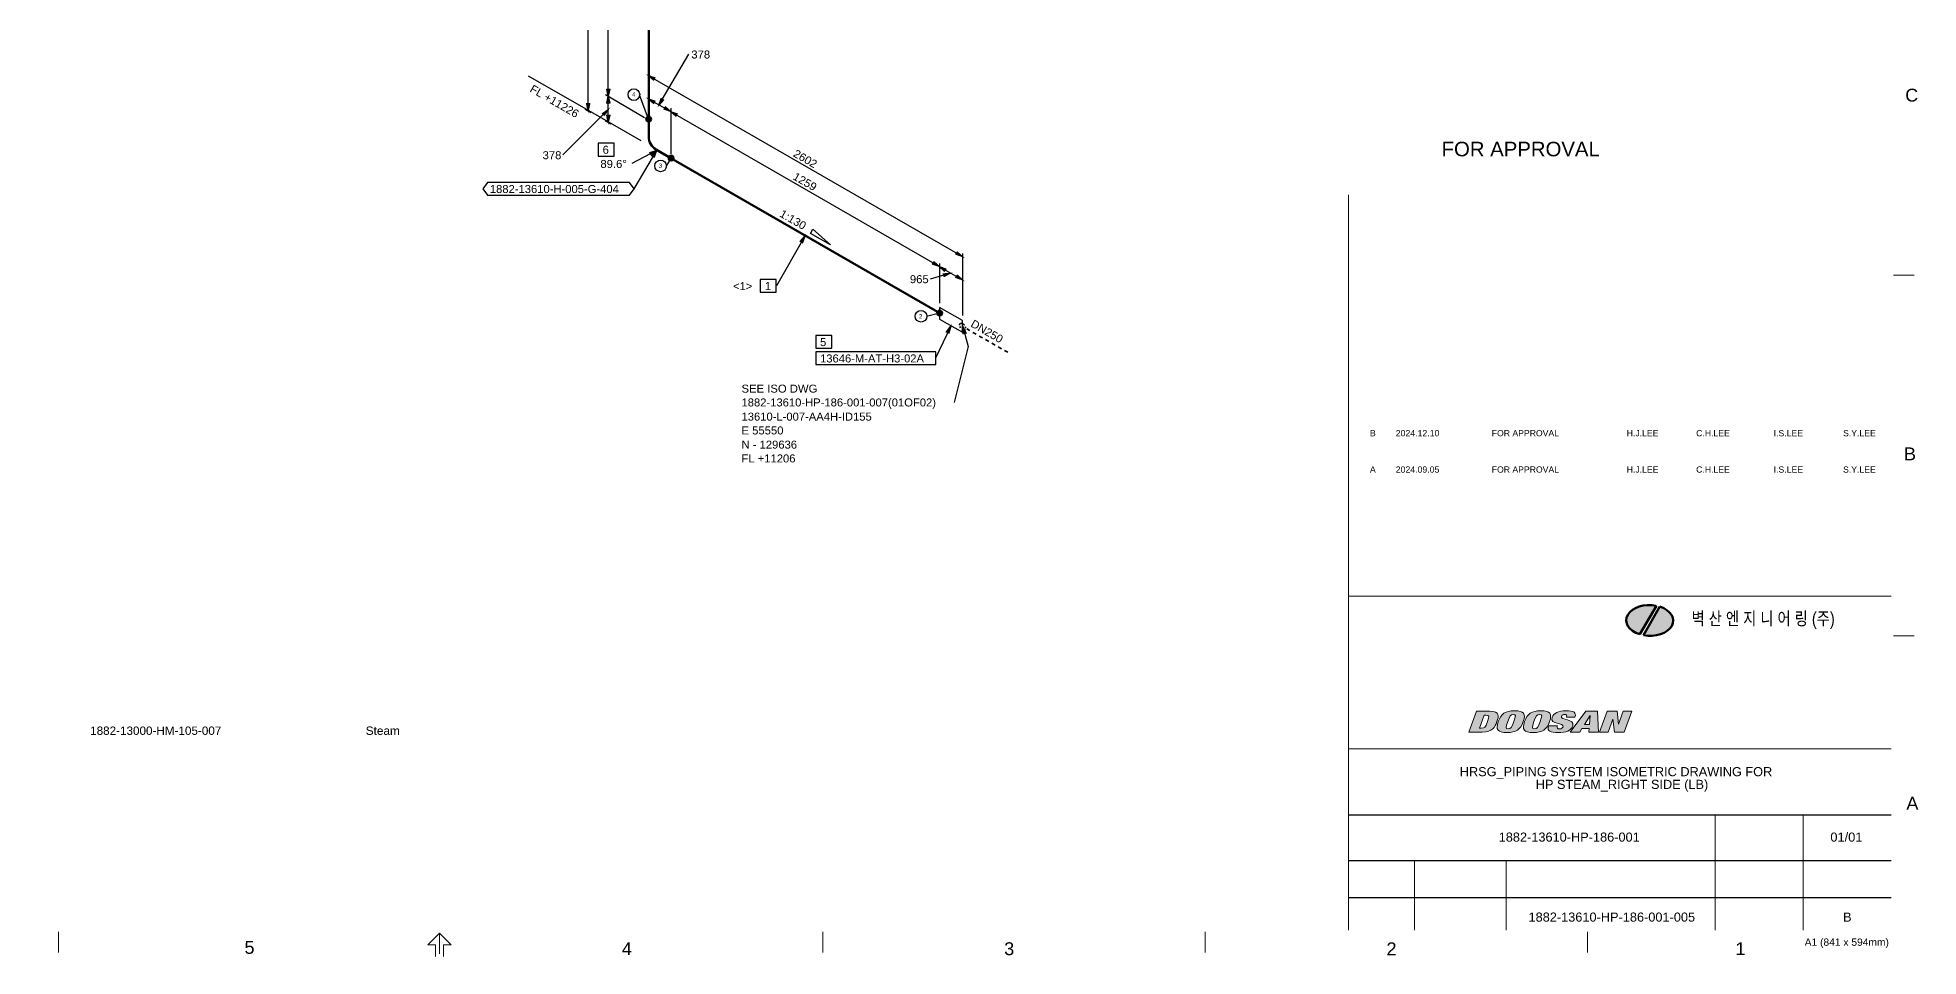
# Model space of a CAD drawing. Header units: inches. Extents: x 18 to 823, y 11 to 584.
# Drawn here: x 306 to 823, y 11 to 264 of the extents above; entities that cross this region are included whole.
import ezdxf
from ezdxf.enums import TextEntityAlignment as Align
from ezdxf.xclip import XClip

# ---------------------------------------------------------------- set-up
doc = ezdxf.new("R2010")
doc.units = ezdxf.units.IN
doc.header["$MEASUREMENT"] = 0
doc.header["$XCLIPFRAME"] = 0
for name, color, linetype in [('1882-13610-HP-186-001-005(01OF01)_MODEL-EMBED 1_DWG$0$Default', 7, 'Continuous'), ('BG 0 -1', 7, 'Continuous'), ('BG happy form$0$TITLE-BOX', 7, 'Continuous'), ('BG VPORT', 7, 'Continuous'), ('DIMLINES', 7, 'Continuous'), ('DIMTEXT', 7, 'Continuous'), ('FRAME', 7, 'Continuous'), ('ISOTEXT', 7, 'Continuous'), ('PIPE', 7, 'Continuous'), ('WELDS', 7, 'Continuous')]:
    doc.layers.add(name, color=color, linetype=linetype)
doc.styles.add('1882-13610-HP-186-001-005(01OF01)_MODEL-EMBED 1_DWG$0$Arial', font='arial.ttf')
doc.styles.add('Arial', font='arial.ttf')

# ---------------------------------------------------------------- blocks, each defined once
blk = doc.blocks.new('1882-13610-HP-186-001-005(01OF01)_MODEL-EMBED 1_DWG')
at = {"layer": '1882-13610-HP-186-001-005(01OF01)_MODEL-EMBED 1_DWG$0$Default', "color": 4, "style": '1882-13610-HP-186-001-005(01OF01)_MODEL-EMBED 1_DWG$0$Arial'}
for s, width, p in [('13610-L-005-AA4H-ID155', 1.002891, (0.84302, -0.115628)), ('250', 1.008516, (3.43979, -0.115628)), ('278', 1.008516, (4.31479, -0.115628)), ('618.1 ', 1.008516, (5.29826, -0.115628)), ('257.8 ', 1.008516, (6.371177, -0.115628)), ('613.1 ', 1.008516, (7.444094, -0.115628)), ('HC', 0.992063, (8.5857, -0.115628)), ('150', 1.008516, (9.898125, -0.115628)), ('1882-13000-HM-105-007', 1.00296, (11.607138, -0.115628)), ('Steam', 1.013128, (14.590457, -0.115628))]:
    blk.add_text(s, height=0.090278, dxfattribs=dict(at, width=width)).set_placement(p, align=Align.TOP_LEFT)

msp = doc.modelspace()

# ---------------------------------------------------------------- hatches: boundary and pattern name
at = {"layer": 'BG 0 -1', "linetype": 'ByBlock'}
for color, points in [(5, [(751.35, 107.39), (751.13, 107.43), (750.91, 107.47), (750.69, 107.5), (750.47, 107.52), (750.25, 107.54), (750.02, 107.56), (749.8, 107.57), (749.57, 107.57), (749.35, 107.57), (749.12, 107.57), (748.9, 107.56), (748.68, 107.54), (748.45, 107.52), (748.23, 107.5), (748.01, 107.47), (747.79, 107.43), (747.58, 107.39), (747.37, 107.35), (747.16, 107.3), (746.95, 107.24), (746.74, 107.18), (746.54, 107.12), (746.34, 107.05), (746.15, 106.98), (745.96, 106.9), (745.78, 106.82), (745.6, 106.73), (745.42, 106.64), (745.25, 106.55), (745.08, 106.45), (744.92, 106.35), (744.77, 106.24), (744.62, 106.13), (744.48, 106.02), (744.34, 105.91), (744.21, 105.79), (744.08, 105.67), (743.97, 105.54), (743.86, 105.41), (743.75, 105.28), (743.65, 105.15), (743.56, 105.02), (743.48, 104.88), (743.41, 104.74), (743.34, 104.6), (743.28, 104.46), (743.23, 104.32), (743.18, 104.18), (743.14, 104.03), (743.11, 103.89), (743.09, 103.74), (743.08, 103.59), (743.07, 103.45), (743.07, 103.3), (743.08, 103.15), (743.1, 103.01), (743.12, 102.86), (743.16, 102.71), (743.2, 102.57), (743.24, 102.42), (743.3, 102.28), (743.36, 102.14), (743.43, 102), (743.51, 101.86), (743.6, 101.72), (743.69, 101.59), (743.79, 101.45), (743.9, 101.32), (744.01, 101.2), (744.13, 101.07), (744.26, 100.95), (744.39, 100.83), (744.53, 100.71), (744.67, 100.6), (744.82, 100.49), (744.98, 100.38), (745.14, 100.28), (745.31, 100.18), (745.48, 100.08), (745.66, 99.99), (745.84, 99.9), (746.03, 99.82), (746.22, 99.74), (746.42, 99.66), (746.62, 99.59), (746.82, 99.53)]), (80, [(747.78, 99.29), (748, 99.25), (748.22, 99.21), (748.44, 99.18), (748.66, 99.16), (748.89, 99.14), (749.11, 99.12), (749.34, 99.11), (749.57, 99.11), (749.79, 99.11), (750.02, 99.12), (750.25, 99.13), (750.47, 99.14), (750.69, 99.17), (750.92, 99.19), (751.14, 99.23), (751.35, 99.26), (751.57, 99.3), (751.78, 99.35), (752, 99.4), (752.2, 99.46), (752.41, 99.52), (752.61, 99.59), (752.81, 99.66), (753, 99.73), (753.19, 99.81), (753.37, 99.9), (753.56, 99.99), (753.73, 100.08), (753.9, 100.17), (754.06, 100.27), (754.22, 100.38), (754.38, 100.49), (754.52, 100.6), (754.67, 100.71), (754.8, 100.83), (754.93, 100.95), (755.05, 101.07), (755.17, 101.2), (755.28, 101.33), (755.38, 101.46), (755.47, 101.6), (755.56, 101.73), (755.64, 101.87), (755.71, 102.01), (755.77, 102.15), (755.83, 102.29), (755.88, 102.44), (755.92, 102.58), (755.95, 102.73), (755.98, 102.88), (756, 103.02), (756.01, 103.17), (756.01, 103.32), (756, 103.47), (755.99, 103.62), (755.97, 103.76), (755.94, 103.91), (755.9, 104.06), (755.86, 104.2), (755.8, 104.35), (755.74, 104.49), (755.67, 104.63), (755.6, 104.77), (755.51, 104.91), (755.42, 105.05), (755.33, 105.18), (755.22, 105.32), (755.11, 105.45), (754.99, 105.57), (754.86, 105.7), (754.73, 105.82), (754.59, 105.94), (754.45, 106.05), (754.3, 106.17), (754.14, 106.27), (753.98, 106.38), (753.81, 106.48), (753.64, 106.58), (753.46, 106.67), (753.28, 106.76), (753.09, 106.85), (752.9, 106.93), (752.71, 107), (752.51, 107.08), (752.3, 107.14)])]:
    msp.add_hatch(color=color, dxfattribs=at).paths.add_polyline_path(points)
at = {"layer": 'BG 0 -1', "linetype": 'ByBlock', "true_color": 0x005bac}
h = msp.add_hatch(color=154, dxfattribs=at)
edge = h.paths.add_edge_path()
edge.add_spline(control_points=[(705.5, 78.38), (705.5, 78.38), (701.87, 78.38), (701.87, 78.38), (701.87, 78.38), (699.83, 72.62), (699.83, 72.62), (699.83, 72.62), (703.46, 72.62), (703.46, 72.62), (706.35, 72.62), (706.99, 73.99), (707.52, 75.5), (708.06, 77.01), (708.39, 78.38), (705.5, 78.38)], knot_values=[0, 0, 0, 0, 1, 1, 1, 2, 2, 2, 3, 3, 3, 4, 4, 4, 5, 5, 5, 5], degree=3, periodic=1)
edge = h.paths.add_edge_path(flags=0)
edge.add_spline(control_points=[(704.94, 75.5), (704.39, 73.94), (704.18, 73.7), (703.21, 73.7), (703.21, 73.7), (702.71, 73.7), (702.71, 73.7), (702.71, 73.7), (703.99, 77.3), (703.99, 77.3), (703.99, 77.3), (704.49, 77.3), (704.49, 77.3), (705.46, 77.3), (705.49, 77.06), (704.94, 75.5)], knot_values=[0, 0, 0, 0, 1, 1, 1, 2, 2, 2, 3, 3, 3, 4, 4, 4, 5, 5, 5, 5], degree=3, periodic=1)
h = msp.add_hatch(color=154, dxfattribs=at)
edge = h.paths.add_edge_path()
edge.add_spline(control_points=[(712.37, 78.49), (709.82, 78.49), (708.65, 77.65), (707.88, 75.5), (707.12, 73.34), (707.7, 72.5), (710.25, 72.5), (712.81, 72.5), (713.98, 73.34), (714.74, 75.5), (715.51, 77.65), (714.93, 78.49), (712.37, 78.49)], knot_values=[0, 0, 0, 0, 1, 1, 1, 2, 2, 2, 3, 3, 3, 4, 4, 4, 4], degree=3, periodic=1)
edge = h.paths.add_edge_path(flags=0)
edge.add_spline(control_points=[(712.16, 75.5), (711.61, 73.94), (711.38, 73.52), (710.61, 73.52), (709.85, 73.52), (709.91, 73.94), (710.47, 75.5), (711.02, 77.06), (711.25, 77.48), (712.01, 77.48), (712.78, 77.48), (712.71, 77.06), (712.16, 75.5)], knot_values=[0, 0, 0, 0, 1, 1, 1, 2, 2, 2, 3, 3, 3, 4, 4, 4, 4], degree=3, periodic=1)
h = msp.add_hatch(color=154, dxfattribs=at)
edge = h.paths.add_edge_path()
edge.add_spline(control_points=[(719.61, 78.49), (717.05, 78.49), (715.88, 77.65), (715.12, 75.5), (714.35, 73.34), (714.93, 72.5), (717.49, 72.5), (720.05, 72.5), (721.22, 73.34), (721.98, 75.5), (722.74, 77.65), (722.17, 78.49), (719.61, 78.49)], knot_values=[0, 0, 0, 0, 1, 1, 1, 2, 2, 2, 3, 3, 3, 4, 4, 4, 4], degree=3, periodic=1)
edge = h.paths.add_edge_path(flags=0)
edge.add_spline(control_points=[(719.4, 75.5), (718.85, 73.94), (718.62, 73.52), (717.85, 73.52), (717.08, 73.52), (717.15, 73.94), (717.7, 75.5), (718.25, 77.06), (718.48, 77.48), (719.25, 77.48), (720.02, 77.48), (719.95, 77.06), (719.4, 75.5)], knot_values=[0, 0, 0, 0, 1, 1, 1, 2, 2, 2, 3, 3, 3, 4, 4, 4, 4], degree=3, periodic=1)
h = msp.add_hatch(color=154, dxfattribs=at)
edge = h.paths.add_edge_path()
edge.add_spline(control_points=[(728.37, 74.28), (729.11, 76.39), (724.82, 75.83), (725.23, 76.97), (725.32, 77.23), (725.65, 77.48), (726.19, 77.48), (726.67, 77.48), (726.8, 77.19), (726.68, 76.85), (726.68, 76.85), (726.63, 76.72), (726.63, 76.72), (726.63, 76.72), (728.97, 76.72), (728.97, 76.72), (729.41, 77.95), (728.67, 78.49), (726.49, 78.49), (724.38, 78.49), (723.12, 77.86), (722.71, 76.69), (721.98, 74.65), (726.11, 75.22), (725.71, 74.08), (725.6, 73.76), (725.22, 73.52), (724.71, 73.52), (724.22, 73.52), (723.95, 73.7), (724.12, 74.19), (724.12, 74.19), (724.17, 74.33), (724.17, 74.33), (724.17, 74.33), (721.75, 74.33), (721.75, 74.33), (721.75, 74.33), (721.68, 74.13), (721.68, 74.13), (721.25, 72.93), (722.26, 72.5), (724.33, 72.5), (726.54, 72.5), (727.93, 73.05), (728.37, 74.28)], knot_values=[0, 0, 0, 0, 1, 1, 1, 2, 2, 2, 3, 3, 3, 4, 4, 4, 5, 5, 5, 6, 6, 6, 7, 7, 7, 8, 8, 8, 9, 9, 9, 10, 10, 10, 11, 11, 11, 12, 12, 12, 13, 13, 13, 14, 14, 14, 15, 15, 15, 15], degree=3, periodic=1)
h = msp.add_hatch(color=154, dxfattribs=at)
h.paths.add_polyline_path([(732, 78.38), (727.62, 72.62), (730.29, 72.62), (730.9, 73.62), (732.89, 73.62), (732.79, 72.62), (735.45, 72.62), (735.15, 78.38)])
h.paths.add_polyline_path([(732.99, 74.76), (731.59, 74.76), (733.15, 77.2), (733.17, 77.2)], flags=0)
msp.add_hatch(color=154, dxfattribs=at).paths.add_polyline_path([(742.24, 78.38), (740.99, 74.83), (740.96, 74.83), (740.6, 78.38), (737.8, 78.38), (735.76, 72.62), (738.1, 72.62), (739.36, 76.18), (739.39, 76.18), (739.8, 72.62), (742.54, 72.62), (744.59, 78.38)])
at = {"layer": 'DIMLINES', "linetype": 'Continuous'}
for points in [[(462.76, 249.48), (463.16, 247.56), (463.56, 249.48)], [(475.96, 252.6), (474.12, 253.24), (475.56, 251.96)], [(457.24, 245.48), (457.64, 243.56), (458.04, 245.48)], [(462.04, 242.28), (463.16, 243.88), (461.56, 242.76)], [(463.56, 245.64), (463.16, 247.56), (462.76, 245.64)], [(475.96, 246.2), (474.12, 246.84), (475.56, 245.56)], [(477.72, 246.92), (477.08, 245.08), (478.36, 246.52)], [(478.52, 243.96), (480.36, 243.32), (478.92, 244.6)], [(482.12, 242.68), (480.28, 243.32), (481.72, 242.04)], [(462.76, 242.28), (463.16, 240.36), (463.56, 242.28)], [(552.36, 201.32), (554.2, 200.68), (552.76, 201.96)], [(558.76, 204.04), (560.6, 203.4), (559.16, 204.68)], [(555.96, 200.04), (554.12, 200.68), (555.56, 199.4)], [(555.48, 197.96), (557.24, 198.84), (555.32, 198.68)], [(558.76, 197.64), (560.6, 197), (559.16, 198.28)]]:
    msp.add_hatch(color=2, dxfattribs=at).paths.add_polyline_path(points)
at = {"layer": 'ISOTEXT', "linetype": 'Continuous'}
for points in [[(474.92, 231.4), (476.44, 232.6), (474.6, 232.04)], [(475.8, 230.76), (476.44, 232.6), (475.16, 231.16)], [(516.6, 207.16), (517.24, 209), (515.96, 207.56)], [(556.84, 182.36), (557.32, 184.28), (556.12, 182.68)], [(561.56, 182.36), (560.68, 184.12), (560.76, 182.2)]]:
    msp.add_hatch(color=2, dxfattribs=at).paths.add_polyline_path(points)
at = {"layer": 'WELDS', "linetype": 'Continuous'}
h = msp.add_hatch(color=7, dxfattribs=at)
edge = h.paths.add_edge_path()
edge.add_arc((474.28, 241.24), 0.76, 0, 360)
h = msp.add_hatch(color=7, dxfattribs=at)
edge = h.paths.add_edge_path()
edge.add_arc((480.44, 230.52), 0.76, 0, 360)
h = msp.add_hatch(color=7, dxfattribs=at)
edge = h.paths.add_edge_path()
edge.add_arc((554.28, 187.88), 0.76, 0, 360)

# ---------------------------------------------------------------- linework, layer by layer
at = {"layer": 'BG 0 -1', "color": 7, "linetype": 'Continuous', "lineweight": 9}
for p, q in [((666.66, 220.36), (666.66, 18.11)), ((816.56, 198.28), (822.22, 198.28)), ((666.66, 110.04), (815.93, 110.04)), ((816.56, 99.14), (822.22, 99.14)), ((666.66, 68.03), (815.93, 68.03)), ((767.52, 49.88), (767.52, 18.11)), ((791.73, 49.88), (791.73, 18.11)), ((684.82, 37.27), (684.82, 18.11)), ((710.03, 37.27), (710.03, 18.11)), ((311.95, 17.68), (311.95, 12.02)), ((416.76, 17.3), (413.57, 14.12)), ((419.94, 14.12), (416.76, 17.3)), ((416.76, 17.29), (416.76, 11.64)), ((522.2, 17.68), (522.2, 12.02)), ((627.33, 17.68), (627.33, 12.02)), ((732.45, 17.68), (732.45, 12.02)), ((413.57, 14.12), (415.69, 14.12)), ((415.69, 14.12), (415.69, 10.94)), ((417.82, 14.12), (419.94, 14.12)), ((417.82, 14.12), (417.82, 10.94))]:
    msp.add_line(p, q, dxfattribs=at)
at = {"layer": 'BG 0 -1', "color": 7, "linetype": 'Continuous', "lineweight": 0}
for points in [[(751.35, 107.39), (751.13, 107.43), (750.91, 107.47), (750.69, 107.5), (750.47, 107.52), (750.25, 107.54), (750.02, 107.56), (749.8, 107.57), (749.57, 107.57), (749.35, 107.57), (749.12, 107.57), (748.9, 107.56), (748.68, 107.54), (748.45, 107.52), (748.23, 107.5), (748.01, 107.47), (747.79, 107.43), (747.58, 107.39), (747.37, 107.35), (747.16, 107.3), (746.95, 107.24), (746.74, 107.18), (746.54, 107.12), (746.34, 107.05), (746.15, 106.98), (745.96, 106.9), (745.78, 106.82), (745.6, 106.73), (745.42, 106.64), (745.25, 106.55), (745.08, 106.45), (744.92, 106.35), (744.77, 106.24), (744.62, 106.13), (744.48, 106.02), (744.34, 105.91), (744.21, 105.79), (744.08, 105.67), (743.97, 105.54), (743.86, 105.41), (743.75, 105.28), (743.65, 105.15), (743.56, 105.02), (743.48, 104.88), (743.41, 104.74), (743.34, 104.6), (743.28, 104.46), (743.23, 104.32), (743.18, 104.18), (743.14, 104.03), (743.11, 103.89), (743.09, 103.74), (743.08, 103.59), (743.07, 103.45), (743.07, 103.3), (743.08, 103.15), (743.1, 103.01), (743.12, 102.86), (743.16, 102.71), (743.2, 102.57), (743.24, 102.42), (743.3, 102.28), (743.36, 102.14), (743.43, 102), (743.51, 101.86), (743.6, 101.72), (743.69, 101.59), (743.79, 101.45), (743.9, 101.32), (744.01, 101.2), (744.13, 101.07), (744.26, 100.95), (744.39, 100.83), (744.53, 100.71), (744.67, 100.6), (744.82, 100.49), (744.98, 100.38), (745.14, 100.28), (745.31, 100.18), (745.48, 100.08), (745.66, 99.99), (745.84, 99.9), (746.03, 99.82), (746.22, 99.74), (746.42, 99.66), (746.62, 99.59), (746.82, 99.53)], [(747.78, 99.29), (748, 99.25), (748.22, 99.21), (748.44, 99.18), (748.66, 99.16), (748.89, 99.14), (749.11, 99.12), (749.34, 99.11), (749.57, 99.11), (749.79, 99.11), (750.02, 99.12), (750.25, 99.13), (750.47, 99.14), (750.69, 99.17), (750.92, 99.19), (751.14, 99.23), (751.35, 99.26), (751.57, 99.3), (751.78, 99.35), (752, 99.4), (752.2, 99.46), (752.41, 99.52), (752.61, 99.59), (752.81, 99.66), (753, 99.73), (753.19, 99.81), (753.37, 99.9), (753.56, 99.99), (753.73, 100.08), (753.9, 100.17), (754.06, 100.27), (754.22, 100.38), (754.38, 100.49), (754.52, 100.6), (754.67, 100.71), (754.8, 100.83), (754.93, 100.95), (755.05, 101.07), (755.17, 101.2), (755.28, 101.33), (755.38, 101.46), (755.47, 101.6), (755.56, 101.73), (755.64, 101.87), (755.71, 102.01), (755.77, 102.15), (755.83, 102.29), (755.88, 102.44), (755.92, 102.58), (755.95, 102.73), (755.98, 102.88), (756, 103.02), (756.01, 103.17), (756.01, 103.32), (756, 103.47), (755.99, 103.62), (755.97, 103.76), (755.94, 103.91), (755.9, 104.06), (755.86, 104.2), (755.8, 104.35), (755.74, 104.49), (755.67, 104.63), (755.6, 104.77), (755.51, 104.91), (755.42, 105.05), (755.33, 105.18), (755.22, 105.32), (755.11, 105.45), (754.99, 105.57), (754.86, 105.7), (754.73, 105.82), (754.59, 105.94), (754.45, 106.05), (754.3, 106.17), (754.14, 106.27), (753.98, 106.38), (753.81, 106.48), (753.64, 106.58), (753.46, 106.67), (753.28, 106.76), (753.09, 106.85), (752.9, 106.93), (752.71, 107), (752.51, 107.08), (752.3, 107.14)], [(732, 78.38), (727.62, 72.62), (730.29, 72.62), (730.9, 73.62), (732.89, 73.62), (732.79, 72.62), (735.45, 72.62), (735.15, 78.38)], [(742.24, 78.38), (740.99, 74.83), (740.96, 74.83), (740.6, 78.38), (737.8, 78.38), (735.76, 72.62), (738.1, 72.62), (739.36, 76.18), (739.39, 76.18), (739.8, 72.62), (742.54, 72.62), (744.59, 78.38)], [(732.99, 74.76), (731.59, 74.76), (733.15, 77.2), (733.17, 77.2)]]:
    msp.add_lwpolyline(points, close=True, dxfattribs=at)
for points, knots in [([(705.5, 78.38), (705.5, 78.38), (701.87, 78.38), (701.87, 78.38), (701.87, 78.38), (699.83, 72.62), (699.83, 72.62), (699.83, 72.62), (703.46, 72.62), (703.46, 72.62), (706.35, 72.62), (706.99, 73.99), (707.52, 75.5), (708.06, 77.01), (708.39, 78.38), (705.5, 78.38)], [0, 0, 0, 0, 1, 1, 1, 2, 2, 2, 3, 3, 3, 4, 4, 4, 5, 5, 5, 5]), ([(712.37, 78.49), (709.82, 78.49), (708.65, 77.65), (707.88, 75.5), (707.12, 73.34), (707.7, 72.5), (710.25, 72.5), (712.81, 72.5), (713.98, 73.34), (714.74, 75.5), (715.51, 77.65), (714.93, 78.49), (712.37, 78.49)], [0, 0, 0, 0, 1, 1, 1, 2, 2, 2, 3, 3, 3, 4, 4, 4, 4]), ([(719.61, 78.49), (717.05, 78.49), (715.88, 77.65), (715.12, 75.5), (714.35, 73.34), (714.93, 72.5), (717.49, 72.5), (720.05, 72.5), (721.22, 73.34), (721.98, 75.5), (722.74, 77.65), (722.17, 78.49), (719.61, 78.49)], [0, 0, 0, 0, 1, 1, 1, 2, 2, 2, 3, 3, 3, 4, 4, 4, 4]), ([(728.37, 74.28), (729.11, 76.39), (724.82, 75.83), (725.23, 76.97), (725.32, 77.23), (725.65, 77.48), (726.19, 77.48), (726.67, 77.48), (726.8, 77.19), (726.68, 76.85), (726.68, 76.85), (726.63, 76.72), (726.63, 76.72), (726.63, 76.72), (728.97, 76.72), (728.97, 76.72), (729.41, 77.95), (728.67, 78.49), (726.49, 78.49), (724.38, 78.49), (723.12, 77.86), (722.71, 76.69), (721.98, 74.65), (726.11, 75.22), (725.71, 74.08), (725.6, 73.76), (725.22, 73.52), (724.71, 73.52), (724.22, 73.52), (723.95, 73.7), (724.12, 74.19), (724.12, 74.19), (724.17, 74.33), (724.17, 74.33), (724.17, 74.33), (721.75, 74.33), (721.75, 74.33), (721.75, 74.33), (721.68, 74.13), (721.68, 74.13), (721.25, 72.93), (722.26, 72.5), (724.33, 72.5), (726.54, 72.5), (727.93, 73.05), (728.37, 74.28)], [0, 0, 0, 0, 1, 1, 1, 2, 2, 2, 3, 3, 3, 4, 4, 4, 5, 5, 5, 6, 6, 6, 7, 7, 7, 8, 8, 8, 9, 9, 9, 10, 10, 10, 11, 11, 11, 12, 12, 12, 13, 13, 13, 14, 14, 14, 15, 15, 15, 15]), ([(704.94, 75.5), (704.39, 73.94), (704.18, 73.7), (703.21, 73.7), (703.21, 73.7), (702.71, 73.7), (702.71, 73.7), (702.71, 73.7), (703.99, 77.3), (703.99, 77.3), (703.99, 77.3), (704.49, 77.3), (704.49, 77.3), (705.46, 77.3), (705.49, 77.06), (704.94, 75.5)], [0, 0, 0, 0, 1, 1, 1, 2, 2, 2, 3, 3, 3, 4, 4, 4, 5, 5, 5, 5]), ([(712.16, 75.5), (711.61, 73.94), (711.38, 73.52), (710.61, 73.52), (709.85, 73.52), (709.91, 73.94), (710.47, 75.5), (711.02, 77.06), (711.25, 77.48), (712.01, 77.48), (712.78, 77.48), (712.71, 77.06), (712.16, 75.5)], [0, 0, 0, 0, 1, 1, 1, 2, 2, 2, 3, 3, 3, 4, 4, 4, 4]), ([(719.4, 75.5), (718.85, 73.94), (718.62, 73.52), (717.85, 73.52), (717.08, 73.52), (717.15, 73.94), (717.7, 75.5), (718.25, 77.06), (718.48, 77.48), (719.25, 77.48), (720.02, 77.48), (719.95, 77.06), (719.4, 75.5)], [0, 0, 0, 0, 1, 1, 1, 2, 2, 2, 3, 3, 3, 4, 4, 4, 4])]:
    msp.add_open_spline(points, degree=3, knots=knots, dxfattribs=at)
at = {"layer": 'BG happy form$0$TITLE-BOX', "color": 5, "linetype": 'Continuous', "lineweight": 100}
msp.add_line((746.82, 99.53), (751.35, 107.39), dxfattribs=at)
at = {"layer": 'BG happy form$0$TITLE-BOX', "color": 80, "linetype": 'Continuous', "lineweight": 100}
msp.add_line((747.78, 99.29), (752.3, 107.14), dxfattribs=at)
at = {"layer": 'BG happy form$0$TITLE-BOX', "color": 5, "linetype": 'Continuous', "lineweight": 100}
msp.add_ellipse((749.54, 103.34), major_axis=(6.47, -0.1), ratio=0.654054, start_param=1.298066, end_param=4.288804, dxfattribs=at)
at = {"layer": 'BG happy form$0$TITLE-BOX', "color": 80, "linetype": 'Continuous', "lineweight": 100}
msp.add_ellipse((749.54, 103.34), major_axis=(-6.47, 0.1), ratio=0.654054, start_param=1.305326, end_param=4.281544, dxfattribs=at)
at = {"layer": 'BG VPORT', "color": 7, "linetype": 'Continuous', "lineweight": 25}
for p, q in [((666.66, 49.88), (815.93, 49.88)), ((666.66, 37.27), (815.93, 37.27)), ((666.66, 27.18), (815.93, 27.18))]:
    msp.add_line(p, q, dxfattribs=at)
at = {"layer": 'DIMLINES', "color": 2, "linetype": 'Continuous', "lineweight": 30}
for p, q in [((457.64, 243.56), (457.64, 445.56)), ((463.16, 247.56), (463.16, 295.16)), ((477.08, 245.08), (485.32, 259.08)), ((474.2, 254.2), (474.2, 252.28)), ((459, 242.84), (441.24, 253.08)), ((463.16, 247.56), (462.76, 249.48)), ((462.76, 249.48), (463.56, 249.48)), ((463.56, 249.48), (463.16, 247.56)), ((474.12, 253.24), (475.96, 252.6)), ((475.56, 251.96), (474.12, 253.24)), ((474.12, 253.24), (560.6, 203.4)), ((475.96, 252.6), (475.56, 251.96)), ((463.16, 243.88), (450.68, 231.4)), ((456.76, 243.96), (458.36, 243.08)), ((457.64, 243.56), (457.24, 245.48)), ((457.24, 245.48), (458.04, 245.48)), ((458.04, 245.48), (457.64, 243.56)), ((461.56, 242.76), (463.16, 243.88)), ((463.16, 243.88), (462.04, 242.28)), ((462.36, 248.04), (473.08, 241.72)), ((462.76, 245.64), (463.16, 247.56)), ((463.56, 245.64), (462.76, 245.64)), ((463.16, 247.56), (463.56, 245.64)), ((463.16, 240.36), (463.16, 247.56)), ((474.12, 246.84), (475.96, 246.2)), ((475.56, 245.56), (474.12, 246.84)), ((474.12, 246.84), (480.36, 243.32)), ((474.2, 247.8), (474.2, 245.88)), ((475.96, 246.2), (475.56, 245.56)), ((477.08, 245.08), (477.72, 246.92)), ((478.36, 246.52), (477.08, 245.08)), ((477.72, 246.92), (478.36, 246.52)), ((478.52, 243.96), (478.92, 244.6)), ((480.36, 243.32), (478.52, 243.96)), ((478.92, 244.6), (480.36, 243.32)), ((480.28, 243.32), (482.12, 242.68)), ((481.72, 242.04), (480.28, 243.32)), ((480.28, 243.32), (554.2, 200.68)), ((480.36, 244.2), (480.36, 231.64)), ((472.2, 235.24), (459, 242.84)), ((462.04, 242.28), (461.56, 242.76)), ((462.28, 240.84), (463.88, 239.96)), ((463.16, 240.36), (462.76, 242.28)), ((462.76, 242.28), (463.56, 242.28)), ((463.56, 242.28), (463.16, 240.36)), ((482.12, 242.68), (481.72, 242.04)), ((552.36, 201.32), (552.76, 201.96)), ((552.76, 201.96), (554.2, 200.68)), ((558.76, 204.04), (559.16, 204.68)), ((560.6, 203.4), (558.76, 204.04)), ((559.16, 204.68), (560.6, 203.4)), ((560.6, 204.28), (560.6, 187.32)), ((557.24, 198.84), (551.64, 197.24)), ((554.2, 200.68), (552.36, 201.32)), ((554.12, 200.68), (555.96, 200.04)), ((555.56, 199.4), (554.12, 200.68)), ((554.12, 200.68), (560.6, 197)), ((554.2, 201.56), (554.2, 190.6)), ((555.32, 198.68), (557.24, 198.84)), ((555.48, 197.96), (555.32, 198.68)), ((557.24, 198.84), (555.48, 197.96)), ((555.96, 200.04), (555.56, 199.4)), ((558.76, 197.64), (559.16, 198.28)), ((560.6, 197), (558.76, 197.64)), ((559.16, 198.28), (560.6, 197)), ((560.6, 197.88), (560.6, 187.24))]:
    msp.add_line(p, q, dxfattribs=at)
at = {"layer": 'DIMLINES', "color": 2, "linetype": 'Continuous', "lineweight": 30, "const_width": 0.3}
for points in [[(475.96, 252.6), (474.12, 253.24), (475.56, 251.96)], [(462.76, 249.48), (463.16, 247.56), (463.56, 249.48)], [(463.56, 245.64), (463.16, 247.56), (462.76, 245.64)], [(457.24, 245.48), (457.64, 243.56), (458.04, 245.48)], [(462.04, 242.28), (463.16, 243.88), (461.56, 242.76)], [(475.96, 246.2), (474.12, 246.84), (475.56, 245.56)], [(477.72, 246.92), (477.08, 245.08), (478.36, 246.52)], [(478.52, 243.96), (480.36, 243.32), (478.92, 244.6)], [(482.12, 242.68), (480.28, 243.32), (481.72, 242.04)], [(462.76, 242.28), (463.16, 240.36), (463.56, 242.28)], [(552.36, 201.32), (554.2, 200.68), (552.76, 201.96)], [(558.76, 204.04), (560.6, 203.4), (559.16, 204.68)], [(555.96, 200.04), (554.12, 200.68), (555.56, 199.4)], [(555.48, 197.96), (557.24, 198.84), (555.32, 198.68)], [(558.76, 197.64), (560.6, 197), (559.16, 198.28)]]:
    msp.add_lwpolyline(points, close=True, dxfattribs=at)
at = {"layer": 'FRAME', "color": 2, "linetype": 'Continuous', "lineweight": 30}
for p, q in [((518.76, 209.8), (519.4, 211)), ((524.28, 206.68), (518.76, 209.8)), ((519.4, 211), (524.28, 206.68))]:
    msp.add_line(p, q, dxfattribs=at)
at = {"layer": 'ISOTEXT', "color": 2, "linetype": 'Continuous', "lineweight": 30}
for p, q in [((474.2, 241.24), (471.72, 247.88)), ((464.76, 234.6), (460.36, 234.6)), ((460.36, 234.6), (460.36, 231.08)), ((464.76, 231.08), (464.76, 234.6)), ((460.36, 231.08), (464.76, 231.08)), ((476.44, 232.6), (469.64, 229)), ((476.44, 232.6), (470.2, 222.04)), ((474.6, 232.04), (476.44, 232.6)), ((474.92, 231.4), (474.6, 232.04)), ((476.44, 232.6), (474.92, 231.4)), ((475.16, 231.16), (476.44, 232.6)), ((475.8, 230.76), (475.16, 231.16)), ((476.44, 232.6), (475.8, 230.76)), ((480.36, 230.52), (479.08, 228.28)), ((429.96, 223.8), (428.68, 222.04)), ((469, 223.8), (429.96, 223.8)), ((470.28, 222.04), (469, 223.8)), ((428.68, 222.04), (429.96, 220.28)), ((429.96, 220.28), (469, 220.28)), ((469, 220.28), (470.28, 222.04)), ((517.24, 209), (509.4, 195.4)), ((515.96, 207.56), (517.24, 209)), ((516.6, 207.16), (515.96, 207.56)), ((517.24, 209), (516.6, 207.16)), ((509.32, 197.16), (504.92, 197.16)), ((504.92, 197.16), (504.92, 193.64)), ((509.32, 193.64), (509.32, 197.16)), ((504.92, 193.64), (509.32, 193.64)), ((554.2, 187.88), (550.68, 186.92)), ((524.6, 181.72), (520.2, 181.72)), ((520.2, 181.72), (520.2, 178.2)), ((524.6, 178.2), (524.6, 181.72)), ((557.32, 184.28), (553.16, 175.48)), ((556.12, 182.68), (557.32, 184.28)), ((556.84, 182.36), (556.12, 182.68)), ((557.32, 184.28), (556.84, 182.36)), ((560.68, 184.12), (562.12, 178.68)), ((560.68, 184.12), (561.56, 182.36)), ((560.76, 182.2), (560.68, 184.12)), ((561.56, 182.36), (560.76, 182.2)), ((520.2, 178.2), (524.6, 178.2)), ((553.24, 177.24), (520.2, 177.24)), ((520.2, 177.24), (520.2, 173.72)), ((553.24, 173.72), (553.24, 177.24)), ((562.12, 178.68), (558.28, 163.32)), ((520.2, 173.72), (553.24, 173.72))]:
    msp.add_line(p, q, dxfattribs=at)
at = {"layer": 'ISOTEXT', "color": 2, "linetype": 'Continuous', "lineweight": 30, "const_width": 0.3}
for points in [[(474.92, 231.4), (476.44, 232.6), (474.6, 232.04)], [(475.8, 230.76), (476.44, 232.6), (475.16, 231.16)], [(516.6, 207.16), (517.24, 209), (515.96, 207.56)], [(556.84, 182.36), (557.32, 184.28), (556.12, 182.68)], [(561.56, 182.36), (560.68, 184.12), (560.76, 182.2)]]:
    msp.add_lwpolyline(points, close=True, dxfattribs=at)
at = {"layer": 'ISOTEXT', "color": 2, "linetype": 'Continuous', "lineweight": 30}
for centre in [(470.2, 247.96), (477.56, 228.36), (549.16, 187)]:
    msp.add_circle(centre, 1.6, dxfattribs=at)
at = {"layer": 'PIPE', "color": 7, "linetype": 'Continuous', "lineweight": 50}
for p, q in [((474.3, 241.2), (474.3, 288.8)), ((474.3, 236.4), (474.3, 241.2)), ((480.4, 230.5), (476.4, 232.8)), ((554.3, 187.9), (480.4, 230.5))]:
    msp.add_line(p, q, dxfattribs=at)
at = {"layer": 'PIPE', "color": 7, "linetype": 'Continuous', "lineweight": 35}
for p, q in [((559.8, 185), (559.7, 184.6)), ((559.8, 184.2), (560, 183.8)), ((560.4, 185), (560, 185.1)), ((560.4, 183.4), (560.7, 183.2)), ((560.85, 184.06), (560.6, 184.2)), ((561.1, 184.6), (560.7, 184.9)), ((561.1, 183.2), (561.4, 183.4)), ((561.4, 183.7), (561.4, 184.1)), ((562.59, 183.06), (561.72, 183.56)), ((564.32, 182.07), (563.45, 182.57)), ((566.06, 181.07), (565.19, 181.57)), ((567.79, 180.08), (566.92, 180.58)), ((569.53, 179.09), (568.66, 179.58)), ((571.26, 178.09), (570.4, 178.59)), ((573, 177.1), (572.13, 177.6))]:
    msp.add_line(p, q, dxfattribs=at)
at = {"layer": 'PIPE', "color": 7, "linetype": 'Continuous', "lineweight": 50}
msp.add_arc((478.44, 236.44), 4.16, 180, 240.018, dxfattribs=at)
at = {"layer": 'WELDS', "color": 7, "linetype": 'Continuous', "lineweight": 25}
for p, q in [((560.6, 185.8), (554.2, 189.4)), ((554.2, 189.4), (554.2, 186.2)), ((554.2, 186.2), (560.6, 182.6)), ((560.6, 184.2), (560.6, 185.8)), ((560.6, 182.6), (560.6, 184.2))]:
    msp.add_line(p, q, dxfattribs=at)
at = {"layer": 'WELDS', "color": 7, "linetype": 'Continuous', "lineweight": 35}
for centre in [(474.28, 241.24), (474.28, 241.24), (480.44, 230.52), (480.44, 230.52), (554.28, 187.88), (554.28, 187.88)]:
    msp.add_circle(centre, 0.76, dxfattribs=at)

# ---------------------------------------------------------------- block references
at = {"layer": 'WELDS', "linetype": 'ByBlock'}
ref = msp.add_blockref('1882-13610-HP-186-001-005(01OF01)_MODEL-EMBED 1_DWG', (25.87, 77.1), dxfattribs=dict(at, xscale=25.4, yscale=25.4, zscale=25.4))
XClip(ref).set_block_clipping_path([(-0.029528, -2.66273), (15.699643, 0.003937)])

# ---------------------------------------------------------------- texts
at = {"layer": 'BG 0 -1', "color": 7, "style": 'Arial'}
for s, height, width, p in [('C', 3.54, 0.992063, (819.79, 246.06)), ('B ', 3.537, 1.005373, (819.44, 147.39)), ('벽 산 엔 지 니 어 링 (주)', 3.5574, 0.808848, (761.03, 102.08)), ('A', 3.54, 1.004063, (820.1, 51.29))]:
    msp.add_text(s, height=height, dxfattribs=dict(at, width=width)).set_placement(p)
for s, height, width, p in [('A1 (841 x 594mm)', 2, 1.007335, (803.72, 14.61)), ('5', 3.54, 1.008516, (364.51, 13.39)), ('4', 3.54, 1.008516, (468.28, 13.05)), ('3', 3.54, 1.008516, (573.41, 13.05)), ('2', 3.54, 1.008516, (678.53, 13.05)), ('1', 3.54, 1.008516, (774.48, 13.05))]:
    msp.add_text(s, height=height, dxfattribs=dict(at, width=width)).set_placement(p, align=Align.MIDDLE)
at = {"layer": 'DIMTEXT', "color": 2, "style": 'Arial', "width": 1.008516}
for s, p in [('378', (486, 257.9)), ('378', (445.1, 230.2)), ('965', (546.1, 196.1))]:
    msp.add_text(s, height=2.2, dxfattribs=at).set_placement(p)
for s, p in [('2602', (513.8, 231.1)), ('1259', (513.7, 224.8))]:
    msp.add_text(s, height=2.2, rotation=330, dxfattribs=at).set_placement(p)
at = {"layer": 'FRAME', "color": 2, "style": 'Arial'}
for s, height, width, p in [('FOR APPROVAL', 4, 1.000881, (692.3, 231)), ('B', 1.7, 1.004063, (672.6, 154)), ('2024.12.10', 1.7, 1.008516, (679.7, 154)), ('FOR APPROVAL', 1.7, 1.000881, (706.1, 154)), ('H.J.LEE', 1.7, 1.002038, (743.2, 154)), ('C.H.LEE', 1.7, 1.000881, (762.3, 154)), ('I.S.LEE', 1.7, 1.005888, (783.6, 154)), ('S.Y.LEE', 1.7, 1.001253, (802.7, 154)), ('A', 1.7, 1.004063, (672.6, 144)), ('2024.09.05', 1.7, 1.008516, (679.7, 144)), ('FOR APPROVAL', 1.7, 1.000881, (706.1, 144)), ('H.J.LEE', 1.7, 1.002038, (743.2, 144)), ('C.H.LEE', 1.7, 1.000881, (762.3, 144)), ('I.S.LEE', 1.7, 1.005888, (783.6, 144)), ('S.Y.LEE', 1.7, 1.001253, (802.7, 144)), ('HRSG_PIPING SYSTEM ISOMETRIC DRAWING FOR', 2.5, 1.001891, (697.3, 60.5)), ('HP STEAM_RIGHT SIDE (LB)', 2.5, 1.001613, (718.2, 57)), ('1882-13610-HP-186-001', 2.5, 1.003951, (708, 42.5)), ('01/01', 2.5, 1.008516, (799.2, 42.5)), ('1882-13610-HP-186-001-005', 2.5, 1.003968, (716.2, 20.5)), ('B', 2.5, 1.004063, (802.7, 20.5))]:
    msp.add_text(s, height=height, dxfattribs=dict(at, width=width)).set_placement(p)
at = {"layer": 'ISOTEXT', "color": 2, "style": 'Arial'}
for s, width, p in [('FL +11226', 1.004042, (441.4, 248.9)), (' 1:130', 1.008516, (509.3, 215)), ('DN250', 1.000881, (562.6, 184.3))]:
    msp.add_text(s, height=2.2, rotation=330, dxfattribs=dict(at, width=width)).set_placement(p)
for s, height, width, p in [('4', 1.2, 1.008516, (469.7, 247.4)), ('6', 2.2, 1.008516, (461.6, 231.7)), ('89.6°', 2.2, 1.009269, (461, 227.8)), ('3', 1.2, 1.008516, (477, 227.8)), ('1882-13610-H-005-G-404', 2.2, 1.003095, (430.6, 220.9)), ('<1>', 2.2, 0.993892, (497.5, 194.2)), ('1', 2.2, 1.008516, (506.2, 194.2)), ('2', 1.2, 1.008516, (548.6, 186.4)), ('5', 2.2, 1.008516, (521.4, 178.8)), ('13646-M-AT-H3-02A', 2.2, 1.001873, (521.4, 174.3)), ('SEE ISO DWG', 2.2, 1.00983, (499.8, 166)), ('1882-13610-HP-186-001-007(01OF02)', 2.2, 1.003206, (499.8, 162.2)), ('13610-L-007-AA4H-ID155', 2.2, 1.002891, (499.8, 158.3)), ('E 55550', 2.2, 1.007719, (499.8, 154.5)), ('N - 129636', 2.2, 1.004313, (499.8, 150.6)), ('FL +11206', 2.2, 1.004042, (499.8, 146.8))]:
    msp.add_text(s, height=height, dxfattribs=dict(at, width=width)).set_placement(p)

doc.saveas('drawing.dxf')
